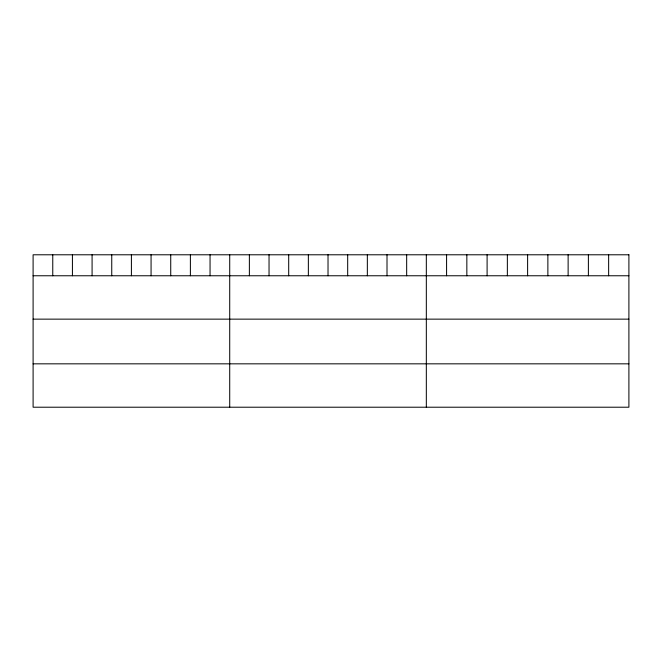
<?xml version="1.0" encoding="UTF-8"?>
<svg xmlns="http://www.w3.org/2000/svg" width="662" height="662" viewBox="0 0 662 662"><rect width="100%" height="100%" fill="white"/><g stroke="black" fill="none" stroke-linecap="round" stroke-linejoin="round"><path stroke-width="0.99" d="M33.1 275.764L628.9 275.764M33.1 319.142L628.9 319.142M33.1 363.835L628.9 363.835M608.643 254.787L608.643 275.764M588.386 254.787L588.386 275.764M568.128 254.787L568.128 275.764M547.871 254.787L547.871 275.764M527.614 254.787L527.614 275.764M507.357 254.787L507.357 275.764M487.1 254.787L487.1 275.764M466.842 254.787L466.842 275.764M446.585 254.787L446.585 275.764M426.328 254.787L426.328 407.213M406.667 254.787L406.667 275.764M387.005 254.787L387.005 275.764M367.344 254.787L367.344 275.764M347.682 254.787L347.682 275.764M328.021 254.787L328.021 275.764M308.36 254.787L308.36 275.764M288.698 254.787L288.698 275.764M269.037 254.787L269.037 275.764M249.375 254.787L249.375 275.764M229.714 254.787L229.714 407.213M210.053 254.787L210.053 275.764M190.391 254.787L190.391 275.764M170.73 254.787L170.73 275.764M151.068 254.787L151.068 275.764M131.407 254.787L131.407 275.764M111.746 254.787L111.746 275.764M92.084 254.787L92.084 275.764M72.423 254.787L72.423 275.764M52.761 254.787L52.761 275.764M628.9 254.787L33.1 254.787L33.1 407.213L628.9 407.213L628.9 254.787"/></g></svg>
